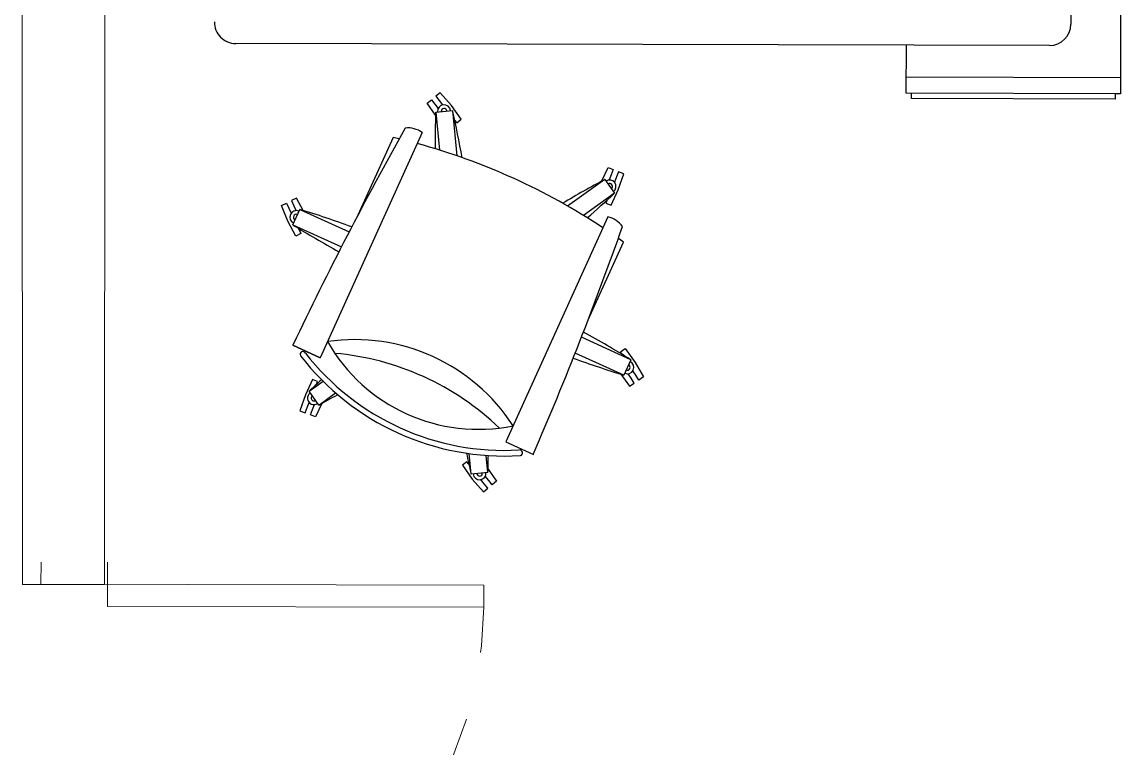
# Model space of a CAD drawing. Header units: inches. Extents: x 164.3 to 247.9, y 15.6 to 56.7.
# Drawn here: x 215.065 to 216.676, y 32.26 to 33.324 of the extents above; entities that cross this region are included whole.
import ezdxf

# ---------------------------------------------------------------- set-up
doc = ezdxf.new("R2010")
doc.units = ezdxf.units.IN
doc.header["$MEASUREMENT"] = 0
doc.linetypes.add('DASHED', pattern=[0.75, 0.5, -0.25])
doc.layers.get('0').update_dxf_attribs({"lineweight": 0})
doc.layers.add('7', color=4, linetype='Continuous', lineweight=5)
doc.layers.add('WALL 1 100', color=250, linetype='Continuous', lineweight=9)
doc.layers.add('DOOR WINDOW 1 100', color=7, linetype='Continuous', lineweight=5, true_color=0x666666)

msp = doc.modelspace()

# ---------------------------------------------------------------- linework, layer by layer
at = {"color": 7, "linetype": 'ByBlock', "lineweight": -2}
for p, q in [((216.6034, 33.7643), (216.6023, 33.3207)), ((216.6758, 33.6109), (216.6748, 33.2186)), ((216.5708, 33.2894), (215.3781, 33.2923)), ((216.3609, 33.2193), (216.3611, 33.2899)), ((216.6749, 33.2421), (216.361, 33.2429)), ((215.6584, 33.2048), (215.6648, 33.2099)), ((215.6648, 33.2099), (215.6699, 33.2034)), ((215.6778, 33.2201), (215.6713, 33.215)), ((215.6713, 33.215), (215.6764, 33.2085)), ((215.6764, 33.2085), (215.6813, 33.2023)), ((215.6941, 33.2014), (215.6778, 33.2201)), ((216.6748, 33.2186), (216.3609, 33.2193)), ((216.3688, 33.2115), (216.3688, 33.2193)), ((216.667, 33.2107), (216.3688, 33.2115)), ((216.6748, 33.2186), (216.667, 33.2186)), ((216.667, 33.2186), (216.667, 33.2107)), ((215.6709, 33.1871), (215.6584, 33.2048)), ((215.6699, 33.2034), (215.6749, 33.1972)), ((215.6711, 33.1918), (215.6957, 33.1942)), ((215.6711, 33.1918), (215.6765, 33.136)), ((215.7084, 33.1812), (215.6941, 33.2014)), ((215.6957, 33.1942), (215.7022, 33.1276)), ((215.6989, 33.1799), (215.7019, 33.1761)), ((215.7019, 33.1761), (215.7084, 33.1812)), ((215.6515, 33.1617), (215.5019, 32.8319)), ((215.6086, 33.1545), (215.557, 33.0406)), ((215.9147, 33.0908), (215.9238, 33.1105)), ((215.9238, 33.1105), (215.9314, 33.1074)), ((215.9189, 33.093), (215.8645, 33.054)), ((215.9189, 33.093), (215.9333, 33.0729)), ((215.9284, 33.0998), (215.9254, 33.0924)), ((215.9314, 33.1074), (215.9284, 33.0998)), ((215.936, 33.0967), (215.9331, 33.0893)), ((215.9391, 33.1044), (215.936, 33.0967)), ((215.9387, 33.0779), (215.9467, 33.1013)), ((215.9467, 33.1013), (215.9391, 33.1044)), ((215.9284, 33.0554), (215.9387, 33.0779)), ((215.4672, 33.0655), (215.4598, 33.062)), ((215.4598, 33.062), (215.4633, 33.0545)), ((215.4769, 33.0476), (215.4672, 33.0655)), ((215.9333, 33.0729), (215.8877, 33.0403)), ((215.9225, 33.063), (215.9207, 33.0585)), ((215.4449, 33.0549), (215.4524, 33.0584)), ((215.4544, 33.032), (215.4449, 33.0549)), ((215.4524, 33.0584), (215.4559, 33.051)), ((215.4559, 33.051), (215.4593, 33.0438)), ((215.4616, 33.0266), (215.4718, 33.0491)), ((215.4633, 33.0545), (215.4668, 33.0473)), ((215.4718, 33.0491), (215.5443, 33.0163)), ((215.9207, 33.0585), (215.9284, 33.0554)), ((215.4662, 33.0102), (215.4544, 33.032)), ((215.9235, 33.0383), (215.7739, 32.7085)), ((215.4616, 33.0266), (215.5329, 32.9943)), ((215.4736, 33.0138), (215.4662, 33.0102)), ((215.47, 33.0215), (215.4701, 33.0212)), ((215.4701, 33.0212), (215.4736, 33.0138)), ((215.8947, 32.8875), (215.9463, 33.0013)), ((215.9572, 32.829), (215.8847, 32.8618)), ((215.5019, 32.8319), (215.4616, 32.8502)), ((215.4616, 32.8502), (215.5019, 32.8319)), ((215.947, 32.8065), (215.8757, 32.8388)), ((215.9421, 32.8407), (215.949, 32.8452)), ((215.9447, 32.8366), (215.9421, 32.8407)), ((215.949, 32.8452), (215.9635, 32.8251)), ((215.9572, 32.829), (215.947, 32.8065)), ((215.9635, 32.8251), (215.9759, 32.8037)), ((215.9425, 32.8079), (215.9552, 32.7903)), ((215.9576, 32.8017), (215.9533, 32.8083)), ((215.9645, 32.8061), (215.9602, 32.8128)), ((215.969, 32.7992), (215.9645, 32.8061)), ((215.9759, 32.8037), (215.969, 32.7992)), ((215.4904, 32.8002), (215.4801, 32.7777)), ((215.4855, 32.7827), (215.506, 32.7973)), ((215.4981, 32.7971), (215.4904, 32.8002)), ((215.4963, 32.7926), (215.4981, 32.7971)), ((215.9552, 32.7903), (215.9621, 32.7948)), ((215.9621, 32.7948), (215.9576, 32.8017)), ((215.4801, 32.7777), (215.4721, 32.7543)), ((215.4999, 32.7626), (215.4855, 32.7827)), ((215.4999, 32.7626), (215.5245, 32.7802)), ((215.4721, 32.7543), (215.4797, 32.7512)), ((215.4797, 32.7512), (215.4828, 32.7589)), ((215.4828, 32.7589), (215.4857, 32.7663)), ((215.4874, 32.7482), (215.4904, 32.7558)), ((215.4904, 32.7558), (215.4934, 32.7632)), ((215.5041, 32.7648), (215.495, 32.7451)), ((215.495, 32.7451), (215.4874, 32.7482)), ((215.7739, 32.7085), (215.8143, 32.6902)), ((215.7231, 32.6614), (215.7202, 32.6914)), ((215.7169, 32.6795), (215.7104, 32.6744)), ((215.7104, 32.6744), (215.7247, 32.6542)), ((215.7199, 32.6757), (215.7169, 32.6795)), ((215.7477, 32.6638), (215.7453, 32.6888)), ((215.7477, 32.6638), (215.7231, 32.6614)), ((215.7489, 32.6522), (215.7439, 32.6584)), ((215.7479, 32.6685), (215.7604, 32.6508)), ((215.7247, 32.6542), (215.741, 32.6355)), ((215.7424, 32.6471), (215.7375, 32.6533)), ((215.7475, 32.6406), (215.7424, 32.6471)), ((215.754, 32.6457), (215.7489, 32.6522)), ((215.7604, 32.6508), (215.754, 32.6457)), ((215.741, 32.6355), (215.7475, 32.6406))]:
    msp.add_line(p, q, dxfattribs=at)
for centre, radius, start, end in [((215.3781, 33.3237), 0.0314, 179.8612, 269.8612), ((216.5709, 33.3208), 0.0314, 269.8612, 359.8612), ((217.1461, 33.1443), 1.4758, 178.1558, 180.2466), ((215.6834, 33.193), 0.00947, 5.6035, 185.6035), ((215.6834, 33.193), 0.00412, 5.6035, 185.6035), ((214.258, 32.8609), 1.4758, 10.3039, 13.0513), ((220.2723, 30.5589), 5.3285, 150.6776, 154.5318), ((215.6305, 33.1334), 0.0352, 53.4418, 96.608), ((215.3968, 32.2386), 0.9401, 76.4209, 76.9776), ((215.3968, 32.2386), 0.9401, 56.4633, 74.7438), ((216.6153, 31.7918), 1.4758, 118.1558, 120.9032), ((215.9261, 33.0829), 0.00947, 305.6035, 125.6035), ((215.9261, 33.0829), 0.00412, 305.6035, 125.6035), ((214.9258, 34.1513), 1.4758, 310.9605, 313.0513), ((215.4667, 33.0379), 0.00947, 65.6035, 245.6035), ((215.0416, 31.6374), 1.4758, 69.9286, 73.0513), ((215.4667, 33.0379), 0.00412, 65.6035, 245.6035), ((215.916, 33.0039), 0.0352, 34.5991, 77.7653), ((216.2403, 34.2803), 1.4758, 238.1558, 241.1966), ((210.9212, 34.8), 5.3285, 336.6753, 340.5295), ((215.3968, 32.2386), 0.9401, 54.2295, 54.7862), ((215.1785, 31.5753), 1.4758, 58.1558, 61.2785), ((215.5523, 32.5814), 0.277, 32.9857, 98.2214), ((215.7335, 32.981), 0.254, 209.5947, 281.6124), ((215.4766, 32.8367), 0.00418, 28.5307, 206.9145), ((215.7719, 33.0657), 0.3778, 217.6722, 273.5349), ((215.7719, 33.0657), 0.3696, 217.8963, 273.3107), ((215.4884, 32.4405), 0.3993, 46.2424, 84.9647), ((216.3772, 34.2182), 1.4758, 250.0105, 253.0513), ((215.9521, 32.8177), 0.00947, 245.6035, 65.6035), ((215.9521, 32.8177), 0.00412, 245.6035, 65.6035), ((216.493, 31.7043), 1.4758, 132.0882, 133.0513), ((215.4927, 32.7727), 0.00947, 125.6035, 305.6035), ((215.4927, 32.7727), 0.00412, 125.6035, 305.6035), ((214.8035, 34.0638), 1.4758, 298.1558, 299.3717), ((217.1608, 32.9946), 1.4758, 191.8354, 193.0513), ((215.7942, 32.6926), 0.00418, 284.2926, 102.6764), ((214.2727, 32.7113), 1.4758, 358.1558, 359.1189), ((215.7354, 32.6626), 0.00947, 185.6035, 5.6035), ((215.7354, 32.6626), 0.00412, 185.6035, 5.6035)]:
    msp.add_arc(centre, radius, start, end, dxfattribs=at)
at = {"layer": '7', "color": 8, "linetype": 'DASHED', "ltscale": 0.2}
msp.add_arc((215.1898, 32.4674), 0.5517, 269.8762, 359.8762, dxfattribs=at)
at = {"layer": 'DOOR WINDOW 1 100'}
for p, q in [((215.0925, 32.5001), (215.0926, 32.5325)), ((215.1898, 32.4674), (215.1899, 32.5323)), ((215.0925, 32.5001), (215.7415, 32.4987)), ((215.7415, 32.4987), (215.7415, 32.4662)), ((215.7415, 32.4662), (215.1898, 32.4674))]:
    msp.add_line(p, q, dxfattribs=at)
at = {"layer": 'WALL 1 100', "color": 0}
for p, q in [((215.0647, 34.1972), (215.0654, 32.4996)), ((215.187, 34.197), (215.1857, 32.4994)), ((215.0654, 32.4996), (215.1857, 32.4996))]:
    msp.add_line(p, q, dxfattribs=at)

doc.saveas('drawing.dxf')
